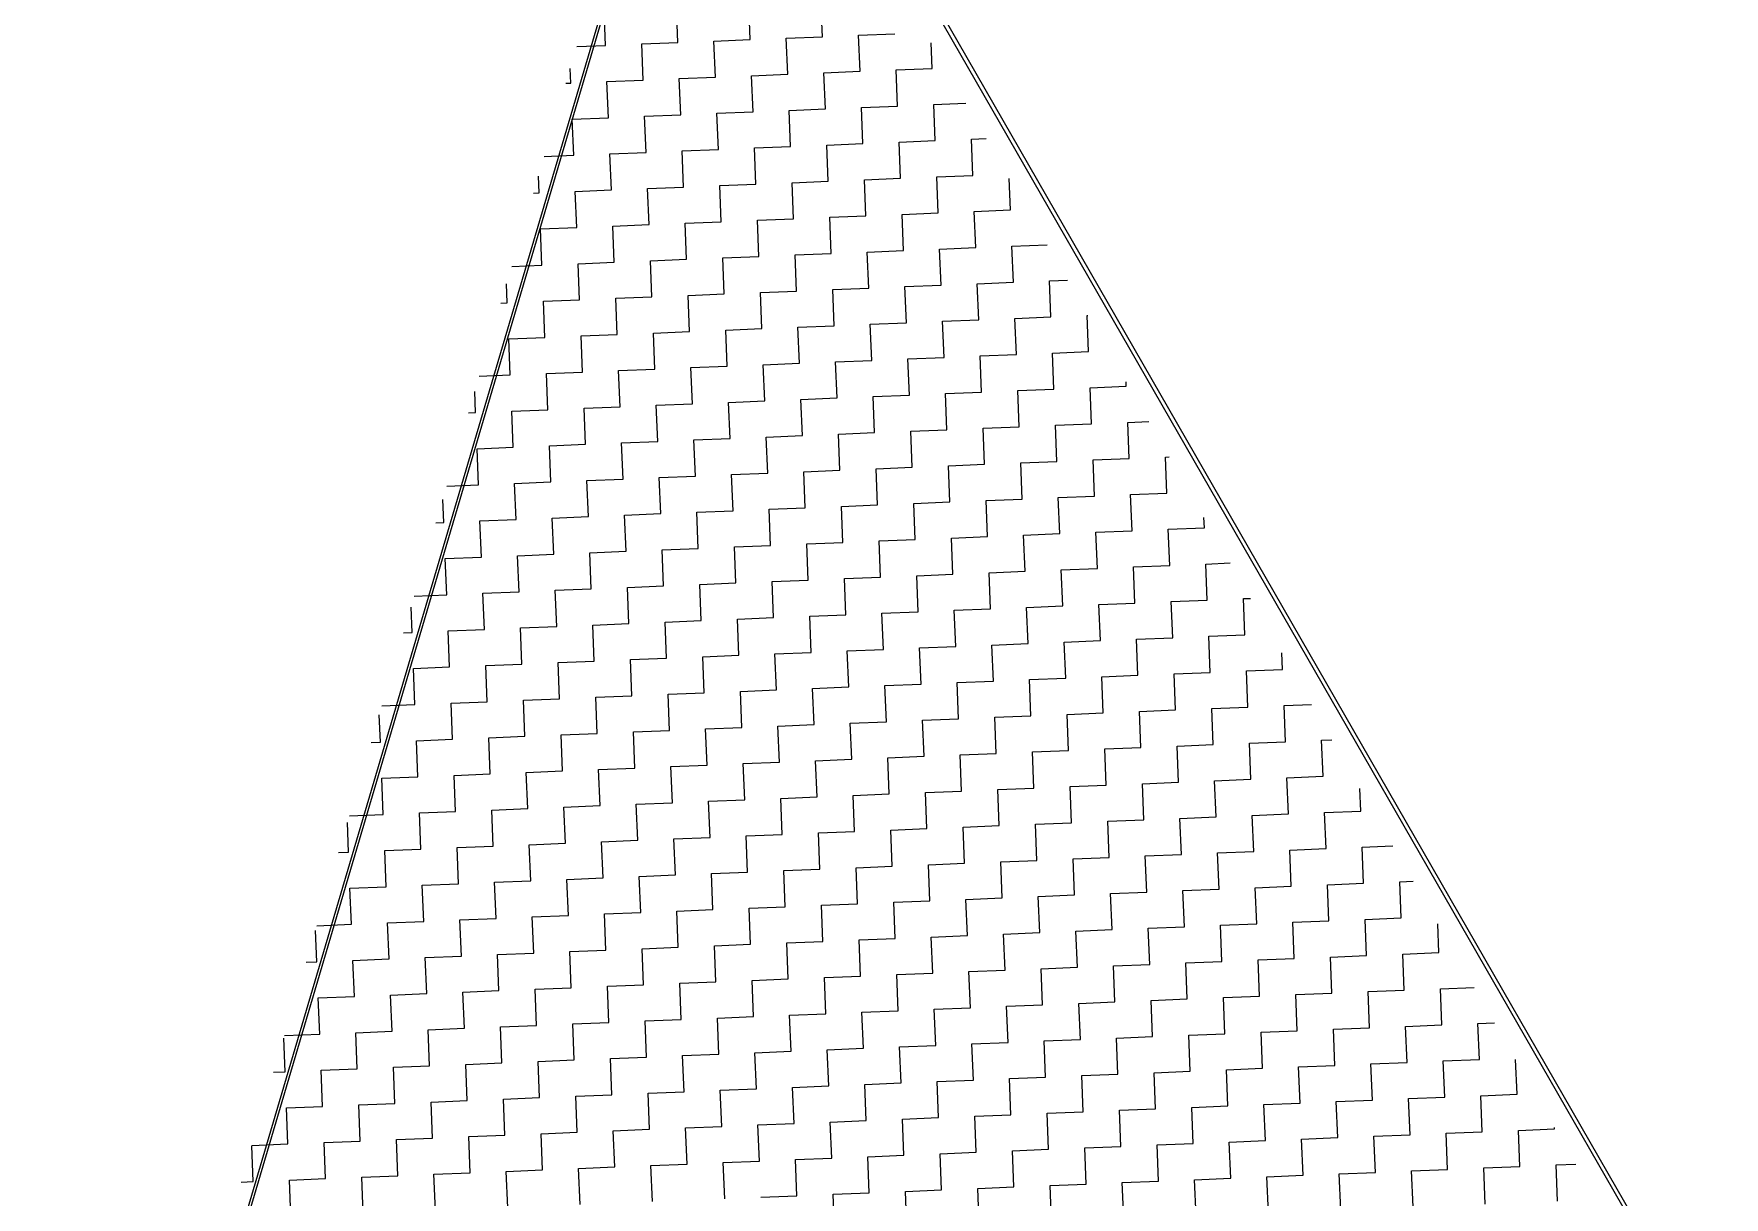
# Model space of a CAD drawing. Header units: metres. Extents: x 281802 to 284768, y 2076477 to 2081449.
# Drawn here: x 281804.3 to 282005.3, y 2077637.8 to 2077776.2 of the extents above; entities that cross this region are included whole.
import ezdxf

# ---------------------------------------------------------------- set-up
doc = ezdxf.new("R2010")
doc.units = ezdxf.units.M
for name, color, linetype in [('POLY_HATCH', 12, 'Continuous'), ('POLY_PARCEL', 6, 'Continuous'), ('V_BOUND_LINE', 7, 'Continuous')]:
    doc.layers.add(name, color=color, linetype=linetype)

msp = doc.modelspace()

# ---------------------------------------------------------------- linework, layer by layer
at = {"layer": 'POLY_HATCH'}
for p, q in [((281885.65, 2077824.92), (281804.49, 2077550.13)), ((282005.27, 2077616.68), (281885.65, 2077824.92))]:
    msp.add_line(p, q, dxfattribs=at)
at = {"layer": 'POLY_HATCH', "linetype": 'Continuous'}
for p, q in [((281872.25, 2077774.86), (281872.07, 2077779.16)), ((281880.84, 2077775.2), (281880.67, 2077779.5)), ((281889.44, 2077775.55), (281889.27, 2077779.85)), ((281898.04, 2077775.9), (281897.86, 2077780.2)), ((281868.82, 2077774.72), (281872.25, 2077774.86)), ((281876.55, 2077775.03), (281880.84, 2077775.2)), ((281876.72, 2077770.73), (281876.55, 2077775.03)), ((281885.14, 2077775.38), (281889.44, 2077775.55)), ((281885.32, 2077771.08), (281885.14, 2077775.38)), ((281893.74, 2077775.73), (281898.04, 2077775.9)), ((281893.91, 2077771.43), (281893.74, 2077775.73)), ((281902.34, 2077776.08), (281906.64, 2077776.25)), ((281902.51, 2077771.78), (281902.34, 2077776.08)), ((281911.11, 2077772.13), (281910.99, 2077775.16)), ((281867.53, 2077770.36), (281868.12, 2077770.38)), ((281868.12, 2077770.38), (281868.05, 2077772.13)), ((281872.42, 2077770.56), (281876.72, 2077770.73)), ((281872.6, 2077766.26), (281872.42, 2077770.56)), ((281881.02, 2077770.91), (281885.32, 2077771.08)), ((281881.19, 2077766.61), (281881.02, 2077770.91)), ((281889.62, 2077771.25), (281893.91, 2077771.43)), ((281889.79, 2077766.96), (281889.62, 2077771.25)), ((281898.21, 2077771.6), (281902.51, 2077771.78)), ((281898.39, 2077767.3), (281898.21, 2077771.6)), ((281906.81, 2077771.95), (281911.11, 2077772.13)), ((281906.98, 2077767.65), (281906.81, 2077771.95)), ((281868.3, 2077766.09), (281872.6, 2077766.26)), ((281876.89, 2077766.43), (281881.19, 2077766.61)), ((281877.07, 2077762.13), (281876.89, 2077766.43)), ((281885.49, 2077766.78), (281889.79, 2077766.96)), ((281885.67, 2077762.48), (281885.49, 2077766.78)), ((281894.09, 2077767.13), (281898.39, 2077767.3)), ((281894.26, 2077762.83), (281894.09, 2077767.13)), ((281902.69, 2077767.48), (281906.98, 2077767.65)), ((281902.86, 2077763.18), (281902.69, 2077767.48)), ((281911.28, 2077767.83), (281915.11, 2077767.98)), ((281911.46, 2077763.53), (281911.28, 2077767.83)), ((281868.47, 2077761.79), (281868.3, 2077766.09)), ((281881.37, 2077762.31), (281885.67, 2077762.48)), ((281881.54, 2077758.01), (281881.37, 2077762.31)), ((281889.96, 2077762.66), (281894.26, 2077762.83)), ((281890.14, 2077758.36), (281889.96, 2077762.66)), ((281898.56, 2077763.01), (281902.86, 2077763.18)), ((281898.74, 2077758.71), (281898.56, 2077763.01)), ((281907.16, 2077763.35), (281911.46, 2077763.53)), ((281907.33, 2077759.06), (281907.16, 2077763.35)), ((281915.76, 2077763.7), (281917.53, 2077763.77)), ((281915.93, 2077759.4), (281915.76, 2077763.7)), ((281864.96, 2077761.64), (281868.47, 2077761.79)), ((281872.77, 2077761.96), (281877.07, 2077762.13)), ((281872.94, 2077757.66), (281872.77, 2077761.96)), ((281864.35, 2077757.31), (281864.27, 2077759.31)), ((281885.84, 2077758.18), (281890.14, 2077758.36)), ((281894.44, 2077758.53), (281898.74, 2077758.71)), ((281894.61, 2077754.23), (281894.44, 2077758.53)), ((281903.03, 2077758.88), (281907.33, 2077759.06)), ((281903.21, 2077754.58), (281903.03, 2077758.88)), ((281911.63, 2077759.23), (281915.93, 2077759.4)), ((281911.81, 2077754.93), (281911.63, 2077759.23)), ((281920.4, 2077755.28), (281920.25, 2077759.03)), ((281863.67, 2077757.29), (281864.35, 2077757.31)), ((281868.64, 2077757.49), (281872.94, 2077757.66)), ((281868.82, 2077753.19), (281868.64, 2077757.49)), ((281877.24, 2077757.84), (281881.54, 2077758.01)), ((281877.42, 2077753.54), (281877.24, 2077757.84)), ((281886.01, 2077753.89), (281885.84, 2077758.18)), ((281890.31, 2077754.06), (281894.61, 2077754.23)), ((281898.91, 2077754.41), (281903.21, 2077754.58)), ((281899.08, 2077750.11), (281898.91, 2077754.41)), ((281907.51, 2077754.76), (281911.81, 2077754.93)), ((281907.68, 2077750.46), (281907.51, 2077754.76)), ((281916.1, 2077755.11), (281920.4, 2077755.28)), ((281916.28, 2077750.81), (281916.1, 2077755.11)), ((281864.52, 2077753.02), (281868.82, 2077753.19)), ((281864.69, 2077748.72), (281864.52, 2077753.02)), ((281873.12, 2077753.36), (281877.42, 2077753.54)), ((281873.29, 2077749.06), (281873.12, 2077753.36)), ((281881.71, 2077753.71), (281886.01, 2077753.89)), ((281881.89, 2077749.41), (281881.71, 2077753.71)), ((281890.49, 2077749.76), (281890.31, 2077754.06)), ((281903.38, 2077750.28), (281907.68, 2077750.46)), ((281903.56, 2077745.99), (281903.38, 2077750.28)), ((281911.98, 2077750.63), (281916.28, 2077750.81)), ((281912.15, 2077746.33), (281911.98, 2077750.63)), ((281920.58, 2077750.98), (281924.78, 2077751.15)), ((281920.75, 2077746.68), (281920.58, 2077750.98)), ((281861.09, 2077748.57), (281864.69, 2077748.72)), ((281868.99, 2077748.89), (281873.29, 2077749.06)), ((281869.17, 2077744.59), (281868.99, 2077748.89)), ((281877.59, 2077749.24), (281881.89, 2077749.41)), ((281877.76, 2077744.94), (281877.59, 2077749.24)), ((281886.19, 2077749.59), (281890.49, 2077749.76)), ((281886.36, 2077745.29), (281886.19, 2077749.59)), ((281894.78, 2077749.94), (281899.08, 2077750.11)), ((281894.96, 2077745.64), (281894.78, 2077749.94)), ((281860.57, 2077744.24), (281860.48, 2077746.49)), ((281907.85, 2077746.16), (281912.15, 2077746.33)), ((281908.03, 2077741.86), (281907.85, 2077746.16)), ((281916.45, 2077746.51), (281920.75, 2077746.68)), ((281916.63, 2077742.21), (281916.45, 2077746.51)), ((281925.05, 2077746.86), (281927.2, 2077746.94)), ((281925.22, 2077742.56), (281925.05, 2077746.86)), ((281859.81, 2077744.21), (281860.57, 2077744.24)), ((281864.87, 2077744.42), (281869.17, 2077744.59)), ((281865.04, 2077740.12), (281864.87, 2077744.42)), ((281873.47, 2077744.77), (281877.76, 2077744.94)), ((281873.64, 2077740.47), (281873.47, 2077744.77)), ((281882.06, 2077745.11), (281886.36, 2077745.29)), ((281882.24, 2077740.82), (281882.06, 2077745.11)), ((281890.66, 2077745.46), (281894.96, 2077745.64)), ((281890.83, 2077741.16), (281890.66, 2077745.46)), ((281899.26, 2077745.81), (281903.56, 2077745.99)), ((281899.43, 2077741.51), (281899.26, 2077745.81)), ((281912.33, 2077742.04), (281916.63, 2077742.21)), ((281920.92, 2077742.38), (281925.22, 2077742.56)), ((281921.1, 2077738.09), (281920.92, 2077742.38)), ((281929.52, 2077742.73), (281929.61, 2077742.74)), ((281929.7, 2077738.43), (281929.52, 2077742.73)), ((281860.74, 2077739.95), (281865.04, 2077740.12)), ((281869.34, 2077740.29), (281873.64, 2077740.47)), ((281869.52, 2077735.99), (281869.34, 2077740.29)), ((281877.94, 2077740.64), (281882.24, 2077740.82)), ((281878.11, 2077736.34), (281877.94, 2077740.64)), ((281886.54, 2077740.99), (281890.83, 2077741.16)), ((281886.71, 2077736.69), (281886.54, 2077740.99)), ((281895.13, 2077741.34), (281899.43, 2077741.51)), ((281895.31, 2077737.04), (281895.13, 2077741.34)), ((281903.73, 2077741.69), (281908.03, 2077741.86)), ((281903.9, 2077737.39), (281903.73, 2077741.69)), ((281912.5, 2077737.74), (281912.33, 2077742.04)), ((281860.92, 2077735.65), (281860.74, 2077739.95)), ((281925.4, 2077738.26), (281929.7, 2077738.43)), ((281925.57, 2077733.96), (281925.4, 2077738.26)), ((281873.81, 2077736.17), (281878.11, 2077736.34)), ((281873.99, 2077731.87), (281873.81, 2077736.17)), ((281882.41, 2077736.52), (281886.71, 2077736.69)), ((281882.59, 2077732.22), (281882.41, 2077736.52)), ((281891.01, 2077736.87), (281895.31, 2077737.04)), ((281891.18, 2077732.57), (281891.01, 2077736.87)), ((281899.61, 2077737.21), (281903.9, 2077737.39)), ((281899.78, 2077732.92), (281899.61, 2077737.21)), ((281908.2, 2077737.56), (281912.5, 2077737.74)), ((281908.38, 2077733.26), (281908.2, 2077737.56)), ((281916.8, 2077737.91), (281921.1, 2077738.09)), ((281916.97, 2077733.61), (281916.8, 2077737.91)), ((281857.23, 2077735.5), (281860.92, 2077735.65)), ((281865.22, 2077735.82), (281869.52, 2077735.99)), ((281865.39, 2077731.52), (281865.22, 2077735.82)), ((281929.87, 2077734.13), (281934.17, 2077734.31)), ((281930.04, 2077729.84), (281929.87, 2077734.13)), ((281934.17, 2077734.31), (281934.15, 2077734.84)), ((281856.79, 2077731.17), (281856.69, 2077733.67)), ((281878.29, 2077732.04), (281882.59, 2077732.22)), ((281886.88, 2077732.39), (281891.18, 2077732.57)), ((281887.06, 2077728.09), (281886.88, 2077732.39)), ((281895.48, 2077732.74), (281899.78, 2077732.92)), ((281895.66, 2077728.44), (281895.48, 2077732.74)), ((281904.08, 2077733.09), (281908.38, 2077733.26)), ((281904.25, 2077728.79), (281904.08, 2077733.09)), ((281912.68, 2077733.44), (281916.97, 2077733.61)), ((281912.85, 2077729.14), (281912.68, 2077733.44)), ((281921.27, 2077733.79), (281925.57, 2077733.96)), ((281921.45, 2077729.49), (281921.27, 2077733.79)), ((281855.95, 2077731.14), (281856.79, 2077731.17)), ((281861.09, 2077731.35), (281865.39, 2077731.52)), ((281861.27, 2077727.05), (281861.09, 2077731.35)), ((281869.69, 2077731.7), (281873.99, 2077731.87)), ((281869.86, 2077727.4), (281869.69, 2077731.7)), ((281878.46, 2077727.75), (281878.29, 2077732.04)), ((281934.34, 2077730.01), (281936.86, 2077730.11)), ((281882.76, 2077727.92), (281887.06, 2077728.09)), ((281891.36, 2077728.27), (281895.66, 2077728.44)), ((281891.53, 2077723.97), (281891.36, 2077728.27)), ((281899.95, 2077728.62), (281904.25, 2077728.79)), ((281900.13, 2077724.32), (281899.95, 2077728.62)), ((281908.55, 2077728.97), (281912.85, 2077729.14)), ((281908.73, 2077724.67), (281908.55, 2077728.97)), ((281917.15, 2077729.31), (281921.45, 2077729.49)), ((281917.32, 2077725.02), (281917.15, 2077729.31)), ((281925.75, 2077729.66), (281930.04, 2077729.84)), ((281925.92, 2077725.36), (281925.75, 2077729.66)), ((281934.52, 2077725.71), (281934.34, 2077730.01)), ((281856.97, 2077726.88), (281861.27, 2077727.05)), ((281857.14, 2077722.58), (281856.97, 2077726.88)), ((281865.57, 2077727.22), (281869.86, 2077727.4)), ((281865.74, 2077722.92), (281865.57, 2077727.22)), ((281874.16, 2077727.57), (281878.46, 2077727.75)), ((281874.34, 2077723.27), (281874.16, 2077727.57)), ((281882.93, 2077723.62), (281882.76, 2077727.92)), ((281895.83, 2077724.14), (281900.13, 2077724.32)), ((281896, 2077719.85), (281895.83, 2077724.14)), ((281904.43, 2077724.49), (281908.73, 2077724.67)), ((281904.6, 2077720.19), (281904.43, 2077724.49)), ((281913.02, 2077724.84), (281917.32, 2077725.02)), ((281913.2, 2077720.54), (281913.02, 2077724.84)), ((281921.62, 2077725.19), (281925.92, 2077725.36)), ((281921.8, 2077720.89), (281921.62, 2077725.19)), ((281930.22, 2077725.54), (281934.52, 2077725.71)), ((281930.39, 2077721.24), (281930.22, 2077725.54)), ((281938.82, 2077725.89), (281939.28, 2077725.9)), ((281938.99, 2077721.59), (281938.82, 2077725.89)), ((281853.37, 2077722.42), (281857.14, 2077722.58)), ((281861.44, 2077722.75), (281865.74, 2077722.92)), ((281861.62, 2077718.45), (281861.44, 2077722.75)), ((281870.04, 2077723.1), (281874.34, 2077723.27)), ((281870.21, 2077718.8), (281870.04, 2077723.1)), ((281878.64, 2077723.45), (281882.93, 2077723.62)), ((281878.81, 2077719.15), (281878.64, 2077723.45)), ((281887.23, 2077723.8), (281891.53, 2077723.97)), ((281887.41, 2077719.5), (281887.23, 2077723.8)), ((281853.02, 2077718.1), (281852.91, 2077720.85)), ((281900.3, 2077720.02), (281904.6, 2077720.19)), ((281900.48, 2077715.72), (281900.3, 2077720.02)), ((281908.9, 2077720.37), (281913.2, 2077720.54)), ((281909.07, 2077716.07), (281908.9, 2077720.37)), ((281917.5, 2077720.72), (281921.8, 2077720.89)), ((281917.67, 2077716.42), (281917.5, 2077720.72)), ((281926.09, 2077721.06), (281930.39, 2077721.24)), ((281926.27, 2077716.77), (281926.09, 2077721.06)), ((281934.69, 2077721.41), (281938.99, 2077721.59)), ((281934.87, 2077717.11), (281934.69, 2077721.41)), ((281852.08, 2077718.07), (281853.02, 2077718.1)), ((281857.32, 2077718.28), (281861.62, 2077718.45)), ((281857.49, 2077713.98), (281857.32, 2077718.28)), ((281865.91, 2077718.63), (281870.21, 2077718.8)), ((281866.09, 2077714.33), (281865.91, 2077718.63)), ((281874.51, 2077718.97), (281878.81, 2077719.15)), ((281874.69, 2077714.68), (281874.51, 2077718.97)), ((281883.11, 2077719.32), (281887.41, 2077719.5)), ((281883.28, 2077715.02), (281883.11, 2077719.32)), ((281891.71, 2077719.67), (281896, 2077719.85)), ((281891.88, 2077715.37), (281891.71, 2077719.67)), ((281943.46, 2077717.46), (281943.41, 2077718.71)), ((281904.78, 2077715.9), (281909.07, 2077716.07)), ((281913.37, 2077716.24), (281917.67, 2077716.42)), ((281913.55, 2077711.94), (281913.37, 2077716.24)), ((281921.97, 2077716.59), (281926.27, 2077716.77)), ((281922.14, 2077712.29), (281921.97, 2077716.59)), ((281930.57, 2077716.94), (281934.87, 2077717.11)), ((281930.74, 2077712.64), (281930.57, 2077716.94)), ((281939.16, 2077717.29), (281943.46, 2077717.46)), ((281939.34, 2077712.99), (281939.16, 2077717.29)), ((281853.19, 2077713.81), (281857.49, 2077713.98)), ((281861.79, 2077714.15), (281866.09, 2077714.33)), ((281861.96, 2077709.85), (281861.79, 2077714.15)), ((281870.39, 2077714.5), (281874.69, 2077714.68)), ((281870.56, 2077710.2), (281870.39, 2077714.5)), ((281878.98, 2077714.85), (281883.28, 2077715.02)), ((281879.16, 2077710.55), (281878.98, 2077714.85)), ((281887.58, 2077715.2), (281891.88, 2077715.37)), ((281887.76, 2077710.9), (281887.58, 2077715.2)), ((281896.18, 2077715.55), (281900.48, 2077715.72)), ((281896.35, 2077711.25), (281896.18, 2077715.55)), ((281904.95, 2077711.6), (281904.78, 2077715.9)), ((281853.37, 2077709.51), (281853.19, 2077713.81)), ((281917.85, 2077712.12), (281922.14, 2077712.29)), ((281918.02, 2077707.82), (281917.85, 2077712.12)), ((281926.44, 2077712.47), (281930.74, 2077712.64)), ((281926.62, 2077708.17), (281926.44, 2077712.47)), ((281935.04, 2077712.82), (281939.34, 2077712.99)), ((281935.21, 2077708.52), (281935.04, 2077712.82)), ((281943.64, 2077713.16), (281946.53, 2077713.28)), ((281943.81, 2077708.87), (281943.64, 2077713.16)), ((281866.26, 2077710.03), (281870.56, 2077710.2)), ((281866.44, 2077705.73), (281866.26, 2077710.03)), ((281874.86, 2077710.38), (281879.16, 2077710.55)), ((281875.03, 2077706.08), (281874.86, 2077710.38)), ((281883.46, 2077710.73), (281887.76, 2077710.9)), ((281883.63, 2077706.43), (281883.46, 2077710.73)), ((281892.05, 2077711.07), (281896.35, 2077711.25)), ((281892.23, 2077706.78), (281892.05, 2077711.07)), ((281900.65, 2077711.42), (281904.95, 2077711.6)), ((281900.83, 2077707.12), (281900.65, 2077711.42)), ((281909.25, 2077711.77), (281913.55, 2077711.94)), ((281909.42, 2077707.47), (281909.25, 2077711.77)), ((281849.24, 2077705.03), (281849.12, 2077708.03)), ((281849.51, 2077709.35), (281853.37, 2077709.51)), ((281857.66, 2077709.68), (281861.96, 2077709.85)), ((281857.84, 2077705.38), (281857.66, 2077709.68)), ((281922.32, 2077707.99), (281926.62, 2077708.17)), ((281922.49, 2077703.7), (281922.32, 2077707.99)), ((281930.92, 2077708.34), (281935.21, 2077708.52)), ((281931.09, 2077704.04), (281930.92, 2077708.34)), ((281939.51, 2077708.69), (281943.81, 2077708.87)), ((281939.69, 2077704.39), (281939.51, 2077708.69)), ((281948.11, 2077709.04), (281948.95, 2077709.07)), ((281948.28, 2077704.74), (281948.11, 2077709.04)), ((281870.74, 2077705.9), (281875.03, 2077706.08)), ((281879.33, 2077706.25), (281883.63, 2077706.43)), ((281879.51, 2077701.95), (281879.33, 2077706.25)), ((281887.93, 2077706.6), (281892.23, 2077706.78)), ((281888.1, 2077702.3), (281887.93, 2077706.6)), ((281896.53, 2077706.95), (281900.83, 2077707.12)), ((281896.7, 2077702.65), (281896.53, 2077706.95)), ((281905.12, 2077707.3), (281909.42, 2077707.47)), ((281905.3, 2077703), (281905.12, 2077707.3)), ((281913.72, 2077707.65), (281918.02, 2077707.82)), ((281913.9, 2077703.35), (281913.72, 2077707.65)), ((281848.22, 2077704.99), (281849.24, 2077705.03)), ((281853.54, 2077705.21), (281857.84, 2077705.38)), ((281853.71, 2077700.91), (281853.54, 2077705.21)), ((281862.14, 2077705.56), (281866.44, 2077705.73)), ((281862.31, 2077701.26), (281862.14, 2077705.56)), ((281870.91, 2077701.61), (281870.74, 2077705.9)), ((281926.79, 2077703.87), (281931.09, 2077704.04)), ((281935.39, 2077704.22), (281939.69, 2077704.39)), ((281935.56, 2077699.92), (281935.39, 2077704.22)), ((281943.99, 2077704.57), (281948.28, 2077704.74)), ((281944.16, 2077700.27), (281943.99, 2077704.57)), ((281875.21, 2077701.78), (281879.51, 2077701.95)), ((281883.81, 2077702.13), (281888.1, 2077702.3)), ((281883.98, 2077697.83), (281883.81, 2077702.13)), ((281892.4, 2077702.48), (281896.7, 2077702.65)), ((281892.58, 2077698.18), (281892.4, 2077702.48)), ((281901, 2077702.83), (281905.3, 2077703)), ((281901.17, 2077698.53), (281901, 2077702.83)), ((281909.6, 2077703.17), (281913.9, 2077703.35)), ((281909.77, 2077698.87), (281909.6, 2077703.17)), ((281918.19, 2077703.52), (281922.49, 2077703.7)), ((281918.37, 2077699.22), (281918.19, 2077703.52)), ((281926.97, 2077699.57), (281926.79, 2077703.87)), ((281952.76, 2077700.62), (281952.68, 2077702.58)), ((281849.42, 2077700.74), (281853.71, 2077700.91)), ((281849.59, 2077696.44), (281849.42, 2077700.74)), ((281858.01, 2077701.08), (281862.31, 2077701.26)), ((281858.19, 2077696.78), (281858.01, 2077701.08)), ((281866.61, 2077701.43), (281870.91, 2077701.61)), ((281866.78, 2077697.13), (281866.61, 2077701.43)), ((281875.38, 2077697.48), (281875.21, 2077701.78)), ((281931.26, 2077699.75), (281935.56, 2077699.92)), ((281939.86, 2077700.09), (281944.16, 2077700.27)), ((281940.04, 2077695.8), (281939.86, 2077700.09)), ((281948.46, 2077700.44), (281952.76, 2077700.62)), ((281948.63, 2077696.14), (281948.46, 2077700.44)), ((281888.28, 2077698), (281892.58, 2077698.18)), ((281888.45, 2077693.71), (281888.28, 2077698)), ((281896.88, 2077698.35), (281901.17, 2077698.53)), ((281897.05, 2077694.05), (281896.88, 2077698.35)), ((281905.47, 2077698.7), (281909.77, 2077698.87)), ((281905.65, 2077694.4), (281905.47, 2077698.7)), ((281914.07, 2077699.05), (281918.37, 2077699.22)), ((281914.24, 2077694.75), (281914.07, 2077699.05)), ((281922.67, 2077699.4), (281926.97, 2077699.57)), ((281922.84, 2077695.1), (281922.67, 2077699.4)), ((281931.44, 2077695.45), (281931.26, 2077699.75)), ((281845.65, 2077696.28), (281849.59, 2077696.44)), ((281853.89, 2077696.61), (281858.19, 2077696.78)), ((281854.06, 2077692.31), (281853.89, 2077696.61)), ((281862.49, 2077696.96), (281866.78, 2077697.13)), ((281862.66, 2077692.66), (281862.49, 2077696.96)), ((281871.08, 2077697.31), (281875.38, 2077697.48)), ((281871.26, 2077693.01), (281871.08, 2077697.31)), ((281879.68, 2077697.66), (281883.98, 2077697.83)), ((281879.85, 2077693.36), (281879.68, 2077697.66)), ((281944.33, 2077695.97), (281948.63, 2077696.14)), ((281944.51, 2077691.67), (281944.33, 2077695.97)), ((281952.93, 2077696.32), (281956.2, 2077696.45)), ((281953.11, 2077692.02), (281952.93, 2077696.32)), ((281845.47, 2077691.96), (281845.33, 2077695.21)), ((281892.75, 2077693.88), (281897.05, 2077694.05)), ((281892.92, 2077689.58), (281892.75, 2077693.88)), ((281901.35, 2077694.23), (281905.65, 2077694.4)), ((281901.52, 2077689.93), (281901.35, 2077694.23)), ((281909.95, 2077694.58), (281914.24, 2077694.75)), ((281910.12, 2077690.28), (281909.95, 2077694.58)), ((281918.54, 2077694.92), (281922.84, 2077695.1)), ((281918.72, 2077690.63), (281918.54, 2077694.92)), ((281927.14, 2077695.27), (281931.44, 2077695.45)), ((281927.31, 2077690.97), (281927.14, 2077695.27)), ((281935.74, 2077695.62), (281940.04, 2077695.8)), ((281935.91, 2077691.32), (281935.74, 2077695.62)), ((281844.36, 2077691.92), (281845.47, 2077691.96)), ((281849.76, 2077692.14), (281854.06, 2077692.31)), ((281849.94, 2077687.84), (281849.76, 2077692.14)), ((281858.36, 2077692.49), (281862.66, 2077692.66)), ((281858.54, 2077688.19), (281858.36, 2077692.49)), ((281866.96, 2077692.83), (281871.26, 2077693.01)), ((281867.13, 2077688.54), (281866.96, 2077692.83)), ((281875.56, 2077693.18), (281879.85, 2077693.36)), ((281875.73, 2077688.88), (281875.56, 2077693.18)), ((281884.15, 2077693.53), (281888.45, 2077693.71)), ((281884.33, 2077689.23), (281884.15, 2077693.53)), ((281948.81, 2077691.85), (281953.11, 2077692.02)), ((281957.4, 2077692.19), (281958.62, 2077692.24)), ((281957.58, 2077687.9), (281957.4, 2077692.19)), ((281897.22, 2077689.76), (281901.52, 2077689.93)), ((281905.82, 2077690.1), (281910.12, 2077690.28)), ((281905.99, 2077685.8), (281905.82, 2077690.1)), ((281914.42, 2077690.45), (281918.72, 2077690.63)), ((281914.59, 2077686.15), (281914.42, 2077690.45)), ((281923.02, 2077690.8), (281927.31, 2077690.97)), ((281923.19, 2077686.5), (281923.02, 2077690.8)), ((281931.61, 2077691.15), (281935.91, 2077691.32)), ((281931.79, 2077686.85), (281931.61, 2077691.15)), ((281940.21, 2077691.5), (281944.51, 2077691.67)), ((281940.38, 2077687.2), (281940.21, 2077691.5)), ((281948.98, 2077687.55), (281948.81, 2077691.85)), ((281854.24, 2077688.01), (281858.54, 2077688.19)), ((281854.41, 2077683.71), (281854.24, 2077688.01)), ((281862.83, 2077688.36), (281867.13, 2077688.54)), ((281863.01, 2077684.06), (281862.83, 2077688.36)), ((281871.43, 2077688.71), (281875.73, 2077688.88)), ((281871.61, 2077684.41), (281871.43, 2077688.71)), ((281880.03, 2077689.06), (281884.33, 2077689.23)), ((281880.2, 2077684.76), (281880.03, 2077689.06)), ((281888.63, 2077689.41), (281892.92, 2077689.58)), ((281888.8, 2077685.11), (281888.63, 2077689.41)), ((281897.4, 2077685.46), (281897.22, 2077689.76)), ((281953.28, 2077687.72), (281957.58, 2077687.9)), ((281845.64, 2077687.67), (281849.94, 2077687.84)), ((281845.81, 2077683.37), (281845.64, 2077687.67)), ((281910.29, 2077685.98), (281914.59, 2077686.15)), ((281910.47, 2077681.68), (281910.29, 2077685.98)), ((281918.89, 2077686.33), (281923.19, 2077686.5)), ((281919.06, 2077682.03), (281918.89, 2077686.33)), ((281927.49, 2077686.68), (281931.79, 2077686.85)), ((281927.66, 2077682.38), (281927.49, 2077686.68)), ((281936.09, 2077687.02), (281940.38, 2077687.2)), ((281936.26, 2077682.73), (281936.09, 2077687.02)), ((281944.68, 2077687.37), (281948.98, 2077687.55)), ((281944.86, 2077683.07), (281944.68, 2077687.37)), ((281953.45, 2077683.42), (281953.28, 2077687.72)), ((281962.05, 2077683.77), (281961.94, 2077686.46)), ((281858.71, 2077683.89), (281863.01, 2077684.06)), ((281858.88, 2077679.59), (281858.71, 2077683.89)), ((281867.31, 2077684.24), (281871.61, 2077684.41)), ((281867.48, 2077679.94), (281867.31, 2077684.24)), ((281875.9, 2077684.59), (281880.2, 2077684.76)), ((281876.08, 2077680.29), (281875.9, 2077684.59)), ((281884.5, 2077684.93), (281888.8, 2077685.11)), ((281884.68, 2077680.64), (281884.5, 2077684.93)), ((281893.1, 2077685.28), (281897.4, 2077685.46)), ((281893.27, 2077680.98), (281893.1, 2077685.28)), ((281901.7, 2077685.63), (281905.99, 2077685.8)), ((281901.87, 2077681.33), (281901.7, 2077685.63)), ((281841.69, 2077678.89), (281841.55, 2077682.39)), ((281841.79, 2077683.2), (281845.81, 2077683.37)), ((281850.11, 2077683.54), (281854.41, 2077683.71)), ((281850.29, 2077679.24), (281850.11, 2077683.54)), ((281914.77, 2077681.85), (281919.06, 2077682.03)), ((281914.94, 2077677.56), (281914.77, 2077681.85)), ((281923.36, 2077682.2), (281927.66, 2077682.38)), ((281923.54, 2077677.9), (281923.36, 2077682.2)), ((281931.96, 2077682.55), (281936.26, 2077682.73)), ((281932.13, 2077678.25), (281931.96, 2077682.55)), ((281940.56, 2077682.9), (281944.86, 2077683.07)), ((281940.73, 2077678.6), (281940.56, 2077682.9)), ((281949.16, 2077683.25), (281953.45, 2077683.42)), ((281949.33, 2077678.95), (281949.16, 2077683.25)), ((281957.75, 2077683.6), (281962.05, 2077683.77)), ((281957.93, 2077679.3), (281957.75, 2077683.6)), ((281863.18, 2077679.76), (281867.48, 2077679.94)), ((281871.78, 2077680.11), (281876.08, 2077680.29)), ((281871.95, 2077675.81), (281871.78, 2077680.11)), ((281880.38, 2077680.46), (281884.68, 2077680.64)), ((281880.55, 2077676.16), (281880.38, 2077680.46)), ((281888.97, 2077680.81), (281893.27, 2077680.98)), ((281889.15, 2077676.51), (281888.97, 2077680.81)), ((281897.57, 2077681.16), (281901.87, 2077681.33)), ((281897.75, 2077676.86), (281897.57, 2077681.16)), ((281906.17, 2077681.51), (281910.47, 2077681.68)), ((281906.34, 2077677.21), (281906.17, 2077681.51)), ((281840.5, 2077678.85), (281841.69, 2077678.89)), ((281845.99, 2077679.07), (281850.29, 2077679.24)), ((281846.16, 2077674.77), (281845.99, 2077679.07)), ((281854.59, 2077679.42), (281858.88, 2077679.59)), ((281854.76, 2077675.12), (281854.59, 2077679.42)), ((281863.36, 2077675.47), (281863.18, 2077679.76)), ((281919.24, 2077677.73), (281923.54, 2077677.9)), ((281927.84, 2077678.08), (281932.13, 2077678.25)), ((281928.01, 2077673.78), (281927.84, 2077678.08)), ((281936.43, 2077678.43), (281940.73, 2077678.6)), ((281936.61, 2077674.13), (281936.43, 2077678.43)), ((281945.03, 2077678.78), (281949.33, 2077678.95)), ((281945.2, 2077674.48), (281945.03, 2077678.78)), ((281953.63, 2077679.12), (281957.93, 2077679.3)), ((281953.8, 2077674.83), (281953.63, 2077679.12)), ((281962.23, 2077679.47), (281965.87, 2077679.62)), ((281962.4, 2077675.17), (281962.23, 2077679.47)), ((281867.66, 2077675.64), (281871.95, 2077675.81)), ((281876.25, 2077675.99), (281880.55, 2077676.16)), ((281876.43, 2077671.69), (281876.25, 2077675.99)), ((281884.85, 2077676.34), (281889.15, 2077676.51)), ((281885.02, 2077672.04), (281884.85, 2077676.34)), ((281893.45, 2077676.69), (281897.75, 2077676.86)), ((281893.62, 2077672.39), (281893.45, 2077676.69)), ((281902.04, 2077677.03), (281906.34, 2077677.21)), ((281902.22, 2077672.73), (281902.04, 2077677.03)), ((281910.64, 2077677.38), (281914.94, 2077677.56)), ((281910.82, 2077673.08), (281910.64, 2077677.38)), ((281919.41, 2077673.43), (281919.24, 2077677.73)), ((281841.86, 2077674.6), (281846.16, 2077674.77)), ((281842.04, 2077670.3), (281841.86, 2077674.6)), ((281850.46, 2077674.94), (281854.76, 2077675.12)), ((281850.64, 2077670.64), (281850.46, 2077674.94)), ((281859.06, 2077675.29), (281863.36, 2077675.47)), ((281859.23, 2077670.99), (281859.06, 2077675.29)), ((281867.83, 2077671.34), (281867.66, 2077675.64)), ((281923.71, 2077673.61), (281928.01, 2077673.78)), ((281932.31, 2077673.95), (281936.61, 2077674.13)), ((281932.48, 2077669.66), (281932.31, 2077673.95)), ((281940.91, 2077674.3), (281945.2, 2077674.48)), ((281941.08, 2077670), (281940.91, 2077674.3)), ((281949.5, 2077674.65), (281953.8, 2077674.83)), ((281949.68, 2077670.35), (281949.5, 2077674.65)), ((281958.1, 2077675), (281962.4, 2077675.17)), ((281958.27, 2077670.7), (281958.1, 2077675)), ((281966.7, 2077675.35), (281968.29, 2077675.41)), ((281966.87, 2077671.05), (281966.7, 2077675.35)), ((281880.73, 2077671.86), (281885.02, 2077672.04)), ((281880.9, 2077667.57), (281880.73, 2077671.86)), ((281889.32, 2077672.21), (281893.62, 2077672.39)), ((281889.5, 2077667.91), (281889.32, 2077672.21)), ((281897.92, 2077672.56), (281902.22, 2077672.73)), ((281898.09, 2077668.26), (281897.92, 2077672.56)), ((281906.52, 2077672.91), (281910.82, 2077673.08)), ((281906.69, 2077668.61), (281906.52, 2077672.91)), ((281915.11, 2077673.26), (281919.41, 2077673.43)), ((281915.29, 2077668.96), (281915.11, 2077673.26)), ((281923.89, 2077669.31), (281923.71, 2077673.61)), ((281837.93, 2077670.13), (281842.04, 2077670.3)), ((281846.34, 2077670.47), (281850.64, 2077670.64)), ((281846.51, 2077666.17), (281846.34, 2077670.47)), ((281854.93, 2077670.82), (281859.23, 2077670.99)), ((281855.11, 2077666.52), (281854.93, 2077670.82)), ((281863.53, 2077671.17), (281867.83, 2077671.34)), ((281863.71, 2077666.87), (281863.53, 2077671.17)), ((281872.13, 2077671.52), (281876.43, 2077671.69)), ((281872.3, 2077667.22), (281872.13, 2077671.52)), ((281936.78, 2077669.83), (281941.08, 2077670)), ((281936.96, 2077665.53), (281936.78, 2077669.83)), ((281945.38, 2077670.18), (281949.68, 2077670.35)), ((281945.55, 2077665.88), (281945.38, 2077670.18)), ((281953.98, 2077670.53), (281958.27, 2077670.7)), ((281954.15, 2077666.23), (281953.98, 2077670.53)), ((281962.57, 2077670.87), (281966.87, 2077671.05)), ((281962.75, 2077666.58), (281962.57, 2077670.87)), ((281971.34, 2077666.92), (281971.21, 2077670.33)), ((281837.91, 2077665.82), (281837.76, 2077669.57)), ((281885.2, 2077667.74), (281889.5, 2077667.91)), ((281893.8, 2077668.09), (281898.09, 2077668.26)), ((281893.97, 2077663.79), (281893.8, 2077668.09)), ((281902.39, 2077668.44), (281906.69, 2077668.61)), ((281902.57, 2077664.14), (281902.39, 2077668.44)), ((281910.99, 2077668.78), (281915.29, 2077668.96)), ((281911.16, 2077664.49), (281910.99, 2077668.78)), ((281919.59, 2077669.13), (281923.89, 2077669.31)), ((281919.76, 2077664.83), (281919.59, 2077669.13)), ((281928.18, 2077669.48), (281932.48, 2077669.66)), ((281928.36, 2077665.18), (281928.18, 2077669.48)), ((281836.64, 2077665.77), (281837.91, 2077665.82)), ((281842.21, 2077666), (281846.51, 2077666.17)), ((281842.39, 2077661.7), (281842.21, 2077666)), ((281850.81, 2077666.35), (281855.11, 2077666.52)), ((281850.98, 2077662.05), (281850.81, 2077666.35)), ((281859.41, 2077666.69), (281863.71, 2077666.87)), ((281859.58, 2077662.4), (281859.41, 2077666.69)), ((281868, 2077667.04), (281872.3, 2077667.22)), ((281868.18, 2077662.74), (281868, 2077667.04)), ((281876.6, 2077667.39), (281880.9, 2077667.57)), ((281876.78, 2077663.09), (281876.6, 2077667.39)), ((281885.37, 2077663.44), (281885.2, 2077667.74)), ((281941.25, 2077665.71), (281945.55, 2077665.88)), ((281949.85, 2077666.05), (281954.15, 2077666.23)), ((281950.03, 2077661.76), (281949.85, 2077666.05)), ((281958.45, 2077666.4), (281962.75, 2077666.58)), ((281958.62, 2077662.1), (281958.45, 2077666.4)), ((281967.05, 2077666.75), (281971.34, 2077666.92)), ((281967.22, 2077662.45), (281967.05, 2077666.75)), ((281889.67, 2077663.62), (281893.97, 2077663.79)), ((281898.27, 2077663.96), (281902.57, 2077664.14)), ((281898.44, 2077659.66), (281898.27, 2077663.96)), ((281906.87, 2077664.31), (281911.16, 2077664.49)), ((281907.04, 2077660.01), (281906.87, 2077664.31)), ((281915.46, 2077664.66), (281919.76, 2077664.83)), ((281915.64, 2077660.36), (281915.46, 2077664.66)), ((281924.06, 2077665.01), (281928.36, 2077665.18)), ((281924.23, 2077660.71), (281924.06, 2077665.01)), ((281932.66, 2077665.36), (281936.96, 2077665.53)), ((281932.83, 2077661.06), (281932.66, 2077665.36)), ((281941.43, 2077661.41), (281941.25, 2077665.71)), ((281846.69, 2077661.87), (281850.98, 2077662.05)), ((281846.86, 2077657.57), (281846.69, 2077661.87)), ((281855.28, 2077662.22), (281859.58, 2077662.4)), ((281855.46, 2077657.92), (281855.28, 2077662.22)), ((281863.88, 2077662.57), (281868.18, 2077662.74)), ((281864.05, 2077658.27), (281863.88, 2077662.57)), ((281872.48, 2077662.92), (281876.78, 2077663.09)), ((281872.65, 2077658.62), (281872.48, 2077662.92)), ((281881.07, 2077663.27), (281885.37, 2077663.44)), ((281881.25, 2077658.97), (281881.07, 2077663.27)), ((281889.85, 2077659.32), (281889.67, 2077663.62)), ((281945.73, 2077661.58), (281950.03, 2077661.76)), ((281954.32, 2077661.93), (281958.62, 2077662.1)), ((281954.5, 2077657.63), (281954.32, 2077661.93)), ((281962.92, 2077662.28), (281967.22, 2077662.45)), ((281963.1, 2077657.98), (281962.92, 2077662.28)), ((281971.52, 2077662.63), (281975.54, 2077662.79)), ((281971.69, 2077658.33), (281971.52, 2077662.63)), ((281838.09, 2077661.53), (281842.39, 2077661.7)), ((281838.26, 2077657.23), (281838.09, 2077661.53)), ((281902.74, 2077659.84), (281907.04, 2077660.01)), ((281902.92, 2077655.54), (281902.74, 2077659.84)), ((281911.34, 2077660.19), (281915.64, 2077660.36)), ((281911.51, 2077655.89), (281911.34, 2077660.19)), ((281919.94, 2077660.54), (281924.23, 2077660.71)), ((281920.11, 2077656.24), (281919.94, 2077660.54)), ((281928.53, 2077660.88), (281932.83, 2077661.06)), ((281928.71, 2077656.59), (281928.53, 2077660.88)), ((281937.13, 2077661.23), (281941.43, 2077661.41)), ((281937.3, 2077656.93), (281937.13, 2077661.23)), ((281945.9, 2077657.28), (281945.73, 2077661.58)), ((281851.16, 2077657.75), (281855.46, 2077657.92)), ((281851.33, 2077653.45), (281851.16, 2077657.75)), ((281859.76, 2077658.1), (281864.05, 2077658.27)), ((281859.93, 2077653.8), (281859.76, 2077658.1)), ((281868.35, 2077658.45), (281872.65, 2077658.62)), ((281868.53, 2077654.15), (281868.35, 2077658.45)), ((281876.95, 2077658.79), (281881.25, 2077658.97)), ((281877.12, 2077654.5), (281876.95, 2077658.79)), ((281885.55, 2077659.14), (281889.85, 2077659.32)), ((281885.72, 2077654.84), (281885.55, 2077659.14)), ((281894.14, 2077659.49), (281898.44, 2077659.66)), ((281894.32, 2077655.19), (281894.14, 2077659.49)), ((281958.8, 2077657.8), (281963.1, 2077657.98)), ((281958.97, 2077653.51), (281958.8, 2077657.8)), ((281967.39, 2077658.15), (281971.69, 2077658.33)), ((281967.57, 2077653.85), (281967.39, 2077658.15)), ((281975.99, 2077658.5), (281977.95, 2077658.58)), ((281976.17, 2077654.2), (281975.99, 2077658.5)), ((281834.14, 2077652.75), (281833.98, 2077656.75)), ((281834.06, 2077657.06), (281838.26, 2077657.23)), ((281842.56, 2077657.4), (281846.86, 2077657.57)), ((281842.73, 2077653.1), (281842.56, 2077657.4)), ((281907.21, 2077655.71), (281911.51, 2077655.89)), ((281907.39, 2077651.42), (281907.21, 2077655.71)), ((281915.81, 2077656.06), (281920.11, 2077656.24)), ((281915.99, 2077651.76), (281915.81, 2077656.06)), ((281924.41, 2077656.41), (281928.71, 2077656.59)), ((281924.58, 2077652.11), (281924.41, 2077656.41)), ((281933.01, 2077656.76), (281937.3, 2077656.93)), ((281933.18, 2077652.46), (281933.01, 2077656.76)), ((281941.6, 2077657.11), (281945.9, 2077657.28)), ((281941.78, 2077652.81), (281941.6, 2077657.11)), ((281950.2, 2077657.46), (281954.5, 2077657.63)), ((281950.37, 2077653.16), (281950.2, 2077657.46)), ((281855.63, 2077653.62), (281859.93, 2077653.8)), ((281864.23, 2077653.97), (281868.53, 2077654.15)), ((281864.4, 2077649.67), (281864.23, 2077653.97)), ((281872.83, 2077654.32), (281877.12, 2077654.5)), ((281873, 2077650.02), (281872.83, 2077654.32)), ((281881.42, 2077654.67), (281885.72, 2077654.84)), ((281881.6, 2077650.37), (281881.42, 2077654.67)), ((281890.02, 2077655.02), (281894.32, 2077655.19)), ((281890.19, 2077650.72), (281890.02, 2077655.02)), ((281898.62, 2077655.37), (281902.92, 2077655.54)), ((281898.79, 2077651.07), (281898.62, 2077655.37)), ((281963.27, 2077653.68), (281967.57, 2077653.85)), ((281963.44, 2077649.38), (281963.27, 2077653.68)), ((281971.87, 2077654.03), (281976.17, 2077654.2)), ((281972.04, 2077649.73), (281971.87, 2077654.03)), ((281980.64, 2077650.08), (281980.47, 2077654.2)), ((281832.78, 2077652.7), (281834.14, 2077652.75)), ((281838.44, 2077652.93), (281842.73, 2077653.1)), ((281838.61, 2077648.63), (281838.44, 2077652.93)), ((281847.03, 2077653.28), (281851.33, 2077653.45)), ((281847.21, 2077648.98), (281847.03, 2077653.28)), ((281855.8, 2077649.33), (281855.63, 2077653.62)), ((281911.69, 2077651.59), (281915.99, 2077651.76)), ((281920.28, 2077651.94), (281924.58, 2077652.11)), ((281920.46, 2077647.64), (281920.28, 2077651.94)), ((281928.88, 2077652.29), (281933.18, 2077652.46)), ((281929.06, 2077647.99), (281928.88, 2077652.29)), ((281937.48, 2077652.64), (281941.78, 2077652.81)), ((281937.65, 2077648.34), (281937.48, 2077652.64)), ((281946.08, 2077652.98), (281950.37, 2077653.16)), ((281946.25, 2077648.69), (281946.08, 2077652.98)), ((281954.67, 2077653.33), (281958.97, 2077653.51)), ((281954.85, 2077649.03), (281954.67, 2077653.33)), ((281860.1, 2077649.5), (281864.4, 2077649.67)), ((281868.7, 2077649.85), (281873, 2077650.02)), ((281868.87, 2077645.55), (281868.7, 2077649.85)), ((281877.3, 2077650.2), (281881.6, 2077650.37)), ((281877.47, 2077645.9), (281877.3, 2077650.2)), ((281885.9, 2077650.55), (281890.19, 2077650.72)), ((281886.07, 2077646.25), (281885.9, 2077650.55)), ((281894.49, 2077650.89), (281898.79, 2077651.07)), ((281894.67, 2077646.59), (281894.49, 2077650.89)), ((281903.09, 2077651.24), (281907.39, 2077651.42)), ((281903.26, 2077646.94), (281903.09, 2077651.24)), ((281911.86, 2077647.29), (281911.69, 2077651.59)), ((281967.74, 2077649.56), (281972.04, 2077649.73)), ((281976.34, 2077649.9), (281980.64, 2077650.08)), ((281976.51, 2077645.61), (281976.34, 2077649.9)), ((281834.31, 2077648.46), (281838.61, 2077648.63)), ((281834.49, 2077644.16), (281834.31, 2077648.46)), ((281842.91, 2077648.8), (281847.21, 2077648.98)), ((281843.08, 2077644.5), (281842.91, 2077648.8)), ((281851.51, 2077649.15), (281855.8, 2077649.33)), ((281851.68, 2077644.85), (281851.51, 2077649.15)), ((281860.28, 2077645.2), (281860.1, 2077649.5)), ((281916.16, 2077647.47), (281920.46, 2077647.64)), ((281924.76, 2077647.81), (281929.06, 2077647.99)), ((281924.93, 2077643.52), (281924.76, 2077647.81)), ((281933.35, 2077648.16), (281937.65, 2077648.34)), ((281933.53, 2077643.86), (281933.35, 2077648.16)), ((281941.95, 2077648.51), (281946.25, 2077648.69)), ((281942.13, 2077644.21), (281941.95, 2077648.51)), ((281950.55, 2077648.86), (281954.85, 2077649.03)), ((281950.72, 2077644.56), (281950.55, 2077648.86)), ((281959.15, 2077649.21), (281963.44, 2077649.38)), ((281959.32, 2077644.91), (281959.15, 2077649.21)), ((281967.92, 2077645.26), (281967.74, 2077649.56)), ((281873.17, 2077645.72), (281877.47, 2077645.9)), ((281873.35, 2077641.43), (281873.17, 2077645.72)), ((281881.77, 2077646.07), (281886.07, 2077646.25)), ((281881.94, 2077641.77), (281881.77, 2077646.07)), ((281890.37, 2077646.42), (281894.67, 2077646.59)), ((281890.54, 2077642.12), (281890.37, 2077646.42)), ((281898.97, 2077646.77), (281903.26, 2077646.94)), ((281899.14, 2077642.47), (281898.97, 2077646.77)), ((281907.56, 2077647.12), (281911.86, 2077647.29)), ((281907.74, 2077642.82), (281907.56, 2077647.12)), ((281916.33, 2077643.17), (281916.16, 2077647.47)), ((281980.81, 2077645.78), (281985.11, 2077645.95)), ((281980.99, 2077641.48), (281980.81, 2077645.78)), ((281985.11, 2077645.95), (281985.1, 2077646.13)), ((281830.36, 2077639.68), (281830.19, 2077643.94)), ((281830.2, 2077643.98), (281834.49, 2077644.16)), ((281838.78, 2077644.33), (281843.08, 2077644.5)), ((281838.96, 2077640.03), (281838.78, 2077644.33)), ((281847.38, 2077644.68), (281851.68, 2077644.85)), ((281847.56, 2077640.38), (281847.38, 2077644.68)), ((281855.98, 2077645.03), (281860.28, 2077645.2)), ((281856.15, 2077640.73), (281855.98, 2077645.03)), ((281864.58, 2077645.38), (281868.87, 2077645.55)), ((281864.75, 2077641.08), (281864.58, 2077645.38)), ((281929.23, 2077643.69), (281933.53, 2077643.86)), ((281929.4, 2077639.39), (281929.23, 2077643.69)), ((281937.83, 2077644.04), (281942.13, 2077644.21)), ((281938, 2077639.74), (281937.83, 2077644.04)), ((281946.42, 2077644.39), (281950.72, 2077644.56)), ((281946.6, 2077640.09), (281946.42, 2077644.39)), ((281955.02, 2077644.73), (281959.32, 2077644.91)), ((281955.2, 2077640.44), (281955.02, 2077644.73)), ((281963.62, 2077645.08), (281967.92, 2077645.26)), ((281963.79, 2077640.78), (281963.62, 2077645.08)), ((281972.22, 2077645.43), (281976.51, 2077645.61)), ((281972.39, 2077641.13), (281972.22, 2077645.43)), ((281877.65, 2077641.6), (281881.94, 2077641.77)), ((281886.24, 2077641.95), (281890.54, 2077642.12)), ((281886.42, 2077637.65), (281886.24, 2077641.95)), ((281894.84, 2077642.3), (281899.14, 2077642.47)), ((281895.01, 2077638), (281894.84, 2077642.3)), ((281903.44, 2077642.64), (281907.74, 2077642.82)), ((281903.61, 2077638.35), (281903.44, 2077642.64)), ((281912.04, 2077642.99), (281916.33, 2077643.17)), ((281912.21, 2077638.69), (281912.04, 2077642.99)), ((281920.63, 2077643.34), (281924.93, 2077643.52)), ((281920.81, 2077639.04), (281920.63, 2077643.34)), ((281985.29, 2077641.66), (281987.62, 2077641.75)), ((281985.46, 2077637.36), (281985.29, 2077641.66)), ((281828.92, 2077639.63), (281830.36, 2077639.68)), ((281834.66, 2077639.86), (281838.96, 2077640.03)), ((281834.83, 2077635.56), (281834.66, 2077639.86)), ((281843.26, 2077640.21), (281847.56, 2077640.38)), ((281843.43, 2077635.91), (281843.26, 2077640.21)), ((281851.85, 2077640.55), (281856.15, 2077640.73)), ((281852.03, 2077636.26), (281851.85, 2077640.55)), ((281860.45, 2077640.9), (281864.75, 2077641.08)), ((281860.63, 2077636.6), (281860.45, 2077640.9)), ((281869.05, 2077641.25), (281873.35, 2077641.43)), ((281869.22, 2077636.95), (281869.05, 2077641.25)), ((281877.82, 2077637.3), (281877.65, 2077641.6)), ((281933.7, 2077639.57), (281938, 2077639.74)), ((281942.3, 2077639.91), (281946.6, 2077640.09)), ((281942.47, 2077635.62), (281942.3, 2077639.91)), ((281950.9, 2077640.26), (281955.2, 2077640.44)), ((281951.07, 2077635.96), (281950.9, 2077640.26)), ((281959.49, 2077640.61), (281963.79, 2077640.78)), ((281959.67, 2077636.31), (281959.49, 2077640.61)), ((281968.09, 2077640.96), (281972.39, 2077641.13)), ((281968.27, 2077636.66), (281968.09, 2077640.96)), ((281976.69, 2077641.31), (281980.99, 2077641.48)), ((281976.86, 2077637.01), (281976.69, 2077641.31)), ((281890.72, 2077637.82), (281895.01, 2077638)), ((281899.31, 2077638.17), (281903.61, 2077638.35)), ((281899.49, 2077633.87), (281899.31, 2077638.17)), ((281907.91, 2077638.52), (281912.21, 2077638.69)), ((281908.08, 2077634.22), (281907.91, 2077638.52)), ((281916.51, 2077638.87), (281920.81, 2077639.04)), ((281916.68, 2077634.57), (281916.51, 2077638.87)), ((281925.11, 2077639.22), (281929.4, 2077639.39)), ((281925.28, 2077634.92), (281925.11, 2077639.22)), ((281933.88, 2077635.27), (281933.7, 2077639.57))]:
    msp.add_line(p, q, dxfattribs=at)
at = {"layer": 'POLY_PARCEL'}
msp.add_line((282004.85, 2077616.45), (281885.23, 2077824.7), dxfattribs=at)
at = {"layer": 'V_BOUND_LINE'}
msp.add_line((281885.42, 2077825.17), (281804.26, 2077550.38), dxfattribs=at)

doc.saveas('drawing.dxf')
